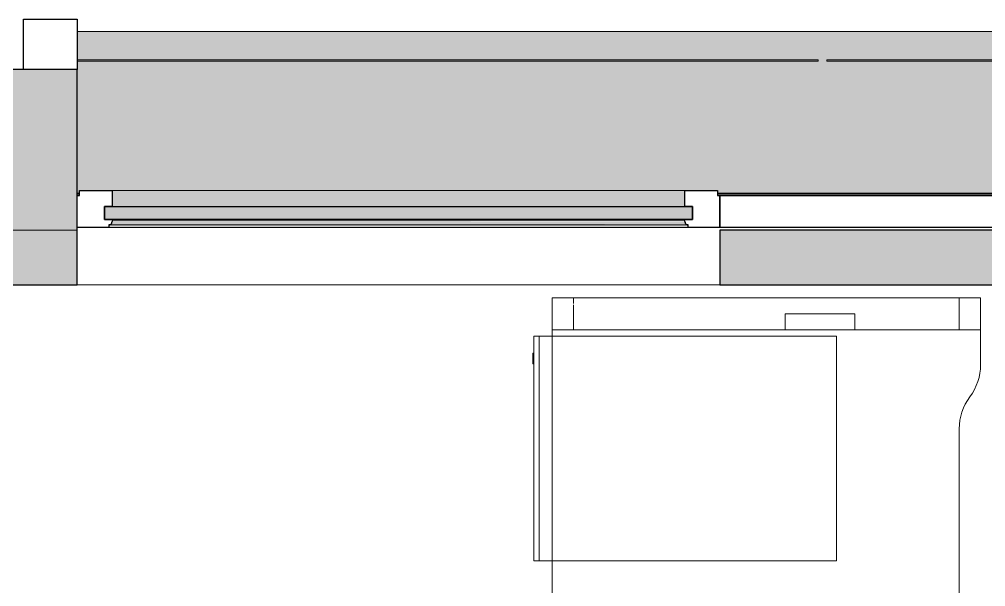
# Model space of a CAD drawing. Header units: millimetres. Extents: x 155927 to 317870, y -36033 to 97293.
# Drawn here: x 157801 to 159605, y 33681 to 34742 of the extents above; entities that cross this region are included whole.
import ezdxf

# ---------------------------------------------------------------- set-up
doc = ezdxf.new("R2010")
doc.units = ezdxf.units.MM
doc.header["$MEASUREMENT"] = 0
for name, color, linetype, lineweight in [('A-GLAZ', 7, 'CONTINUOUS', 9), ('A-GLAZ-CWMG', 7, 'CONTINUOUS', 9), ('A-WALL', 7, 'CONTINUOUS', 9), ('A-WALL-PATT', 7, 'CONTINUOUS', 9), ('I-FURN', 8, 'CONTINUOUS', 9), ('I-WALL', 7, 'CONTINUOUS', 9)]:
    doc.layers.add(name, color=color, linetype=linetype, lineweight=lineweight)

msp = doc.modelspace()

# ---------------------------------------------------------------- hatches: boundary and pattern name
at = {"layer": 'A-GLAZ'}
for points in [[(159181, 34417), (160441.2, 34417), (160441.2, 34421.6), (161632.5, 34421.6), (161632.5, 34417), (162969.2, 34417), (162969.2, 34421.6), (164160.5, 34421.6), (164160.5, 34417), (165497.2, 34417), (165497.2, 34421.6), (166688.5, 34421.6), (166688.5, 34417), (166692.8, 34417), (166692.8, 34718.6), (157908.8, 34718.6), (157908.8, 34417), (157913.2, 34417), (157913.2, 34421.6), (159104.5, 34421.6), (159104.5, 34417), (159114.2, 34417)], [(157974, 34391.7), (159043.6, 34391.7), (159043.6, 34421.6), (157974, 34421.6)], [(157960.1, 34367.7), (159057.6, 34367.7), (159057.6, 34391.7), (157960.1, 34391.7)], [(157968, 34352.8), (159049.6, 34352.8), (159049.6, 34357.7), (157968, 34357.2)], [(157969.6, 34357.7), (159045.6, 34359), (159043.4, 34362.7), (157973.8, 34362.7), (157972, 34359), (157970.9, 34358.2)], [(157973.8, 34362.7), (158278.9, 34362.7), (159043.6, 34363.7), (159042.4, 34366.6), (157975.3, 34366.6), (157974, 34363.7)]]:
    msp.add_hatch(color=256, dxfattribs=at).paths.add_polyline_path(points, flags=0)
h = msp.add_hatch(color=256, dxfattribs=at)
h.paths.add_polyline_path([(157908.8, 34414.8), (157913.2, 34414.8), (157913.2, 34417), (157908.8, 34417)], flags=0)
h.paths.add_polyline_path([(159104.5, 34414.8), (160441.2, 34414.8), (160441.2, 34417), (159104.5, 34417)], flags=0)
h.paths.add_polyline_path([(161632.5, 34414.8), (162969.2, 34414.8), (162969.2, 34417), (161632.5, 34417)], flags=0)
h.paths.add_polyline_path([(164160.5, 34414.8), (165497.2, 34414.8), (165496.2, 34417), (164160.5, 34417)], flags=0)
h.paths.add_polyline_path([(166688.5, 34414.8), (166692.8, 34414.8), (166692.8, 34417), (166688.5, 34417)], flags=0)
at = {"layer": 'A-WALL-PATT'}
h = msp.add_hatch(color=256, dxfattribs=at)
h.paths.add_polyline_path([(156460.8, 34347.6), (157908.8, 34347.6), (157908.8, 34647.6), (156460.8, 34647.6)], flags=0)
h.paths.add_polyline_path([(166692.8, 34347.6), (185283.8, 34347.6), (185283.8, 34647.6), (166692.8, 34647.6)], flags=0)
h.paths.add_polyline_path([(187318, 34347.6), (190658.8, 34347.6), (190658.8, 34647.6), (187318, 34647.6)], flags=0)
h.paths.add_polyline_path([(196942.8, 34347.6), (200283.7, 34347.6), (200283.7, 34647.6), (196942.8, 34647.6)], flags=0)
h.paths.add_polyline_path([(202317.8, 34347.6), (220908.8, 34347.6), (220908.8, 34647.6), (202317.8, 34647.6)], flags=0)
h.paths.add_polyline_path([(229692.8, 34347.6), (231140.8, 34347.6), (231140.8, 34647.6), (229692.8, 34647.6)], flags=0)
for points in [[(157908.8, 34245.6), (157908.8, 34347.6), (156760.8, 34347.6), (156760.8, 34245.6), (157677.4, 34245.6)], [(160083.2, 34245.6), (160334.8, 34245.6), (160334.8, 34347.6), (159108.8, 34347.6), (159108.8, 34245.6), (159481.8, 34245.6)]]:
    msp.add_hatch(color=256, dxfattribs=at).paths.add_polyline_path(points, flags=0)

# ---------------------------------------------------------------- linework, layer by layer
at = {"layer": 'A-GLAZ', "lineweight": 30}
for p, q in [((157808.8, 34647.6), (157808.8, 34741.6)), ((157808.8, 34741.6), (157908.8, 34741.6)), ((157908.8, 34741.6), (157908.8, 34647.6)), ((157908.8, 34412.6), (157913.2, 34412.6)), ((157913.2, 34421.6), (157974, 34421.6)), ((157913.2, 34412.6), (157913.2, 34421.6)), ((157974, 34421.6), (157974, 34391.7)), ((159043.6, 34421.6), (159104.5, 34421.6)), ((159043.6, 34391.7), (159043.6, 34421.6)), ((159104.5, 34421.6), (159104.5, 34412.6)), ((159104.5, 34412.6), (159108.8, 34412.6)), ((159108.8, 34352.8), (159108.8, 34412.6)), ((159108.8, 34412.6), (160436.8, 34412.6)), ((159108.8, 34412.6), (159108.8, 34352.8)), ((157960.1, 34367.7), (157960.1, 34391.7)), ((157960.1, 34391.7), (159057.6, 34391.7)), ((157960.1, 34391.7), (157960.1, 34367.7)), ((157974, 34391.7), (157960.1, 34391.7)), ((159057.6, 34391.7), (159043.6, 34391.7)), ((159057.6, 34391.7), (159057.6, 34367.7)), ((159057.6, 34367.7), (159057.6, 34391.7)), ((159057.6, 34367.7), (157960.1, 34367.7)), ((157960.1, 34367.7), (157975.3, 34367.7)), ((157969.6, 34357.7), (157968, 34357.7)), ((157968, 34357.7), (157968, 34352.8)), ((157975.3, 34367.7), (157975.3, 34366.6)), ((159042.4, 34367.7), (159057.6, 34367.7)), ((159042.4, 34366.6), (159042.4, 34367.7)), ((159049.6, 34357.7), (159048.1, 34357.7)), ((159049.6, 34352.8), (159049.6, 34357.7)), ((157968, 34352.8), (157908.8, 34352.8)), ((159108.8, 34352.8), (159049.6, 34352.8)), ((160436.8, 34352.8), (159108.8, 34352.8))]:
    msp.add_line(p, q, dxfattribs=at)
at = {"layer": 'A-GLAZ'}
for p, q in [((166692.8, 34718.6), (157908.8, 34718.6)), ((157913.2, 34417), (157908.8, 34417)), ((157913.2, 34414.8), (157908.8, 34414.8)), ((157974, 34421.6), (159043.6, 34421.6)), ((160441.2, 34417), (159104.5, 34417)), ((160441.2, 34414.8), (159104.5, 34414.8)), ((157968, 34357.7), (157969.6, 34357.7)), ((157969.6, 34357.7), (159048.1, 34357.7)), ((157975.3, 34366.6), (159042.4, 34366.6)), ((159048.1, 34357.7), (159049.6, 34357.7)), ((159049.6, 34352.8), (157968, 34352.8))]:
    msp.add_line(p, q, dxfattribs=at)
at = {"layer": 'A-GLAZ', "lineweight": 30}
for centre, radius, start, end in [((157968.5, 34363), 5.36, 281.9524, 356.5739), ((157981.2, 34362.2), 7.4, 143.4261, 176.5739), ((159036.5, 34362.2), 7.4, 3.4261, 36.5739), ((159049.2, 34363), 5.36, 183.4261, 258.0476)]:
    msp.add_arc(centre, radius, start, end, dxfattribs=at)
at = {"layer": 'A-GLAZ'}
for points, knots in [([(157972, 34359), (157972, 34359), (157971.8, 34358.8), (157971.5, 34358.6), (157971.1, 34358.3), (157970.4, 34358), (157969.9, 34357.8), (157969.6, 34357.7)], [0.6, 0.6, 0.6, 0.6, 0.625, 0.7, 0.775, 0.85, 1, 1, 1, 1]), ([(157973.8, 34362.7), (157973.8, 34362.2), (157973.7, 34361.5), (157973.4, 34360.8), (157973.1, 34360.3), (157973, 34360.1), (157973, 34360)], [0, 0, 0, 0, 0.2, 0.3, 0.35, 0.4, 0.4, 0.4, 0.4]), ([(159044.7, 34360), (159044.6, 34360.2), (159044.4, 34360.6), (159044, 34361.5), (159043.9, 34362.2), (159043.8, 34362.7)], [-0.4, -0.4, -0.4, -0.4, -0.3, -0.2, 0, 0, 0, 0]), ([(159048.1, 34357.7), (159047.6, 34357.8), (159047, 34358.1), (159046.2, 34358.5), (159045.8, 34358.8), (159045.6, 34359)], [-1, -1, -1, -1, -0.8, -0.7, -0.6, -0.6, -0.6, -0.6])]:
    msp.add_open_spline(points, degree=3, knots=knots, dxfattribs=at)
for points in [[(157975.3, 34366.6), (157975, 34366.2), (157974.7, 34365.8), (157974.5, 34365.4)], [(159043.1, 34365.4), (159042.9, 34365.8), (159042.7, 34366.2), (159042.4, 34366.6)]]:
    msp.add_open_spline(points, degree=3, dxfattribs=at)
at = {"layer": 'A-GLAZ-CWMG'}
for p, q in [((157908.8, 34665.6), (158550.8, 34665.6)), ((158550.8, 34663.6), (157908.8, 34663.6)), ((158550.8, 34665.6), (159292.8, 34665.6)), ((159292.8, 34663.6), (158550.8, 34663.6)), ((159292.8, 34665.6), (159292.8, 34663.6)), ((159308.9, 34663.6), (159308.9, 34665.6)), ((159308.9, 34665.6), (160050.8, 34665.6)), ((160050.8, 34663.6), (159308.9, 34663.6))]:
    msp.add_line(p, q, dxfattribs=at)
at = {"layer": 'A-WALL', "lineweight": 30}
for p, q in [((157908.8, 34647.6), (156460.8, 34647.6)), ((157908.8, 34347.6), (157908.8, 34647.6))]:
    msp.add_line(p, q, dxfattribs=at)
at = {"layer": 'A-WALL'}
msp.add_line((156760.8, 34347.6), (157908.8, 34347.6), dxfattribs=at)
at = {"layer": 'I-FURN'}
for p, q in [((158835.8, 34221.2), (158795.8, 34221.2)), ((158795.8, 34221.2), (159595.8, 34221.2)), ((158795.8, 34161.2), (158795.8, 34221.2)), ((158795.8, 34221.2), (158795.8, 34161.2)), ((159595.8, 34221.2), (158795.8, 34221.2)), ((158795.8, 34221.2), (158795.8, 32621.2)), ((158795.8, 32621.2), (158795.8, 34221.2)), ((158795.8, 34221.2), (159595.8, 34221.2)), ((159555.8, 34221.2), (158835.8, 34221.2)), ((158835.8, 34221.2), (158835.8, 34210.6)), ((158835.8, 34221.2), (158835.8, 34210.6)), ((159595.8, 34221.2), (159555.8, 34221.2)), ((159555.8, 34221.2), (159555.8, 34161.2)), ((159555.8, 34221.2), (159555.8, 34161.2)), ((159595.8, 34221.2), (159595.8, 34161.2)), ((159595.8, 34221.2), (159595.8, 34161.2)), ((159595.8, 34096.2), (159595.8, 34221.2)), ((159595.8, 34221.2), (159595.8, 34096.2)), ((158835.8, 34208.3), (158835.8, 34161.2)), ((158835.8, 34208.3), (158835.8, 34161.2)), ((159230.8, 34161.2), (159230.8, 34191.2)), ((159230.8, 34191.2), (159360.8, 34191.2)), ((159360.8, 34191.2), (159230.8, 34191.2)), ((159230.8, 34191.2), (159230.8, 34161.2)), ((159360.8, 34191.2), (159360.8, 34161.2)), ((159360.8, 34191.2), (159360.8, 34161.2)), ((158795.8, 34161.2), (158835.8, 34161.2)), ((159230.8, 34161.2), (158795.8, 34161.2)), ((158835.8, 34161.2), (159555.8, 34161.2)), ((159360.8, 34161.2), (159230.8, 34161.2)), ((159595.8, 34161.2), (159360.8, 34161.2)), ((159555.8, 34161.2), (159595.8, 34161.2)), ((158771.6, 34149.6), (158761.6, 34149.6)), ((158761.6, 34149.6), (158761.6, 33729.6)), ((158771.6, 33729.6), (158771.6, 34149.6)), ((158795.8, 34149.6), (158771.6, 34149.6)), ((158771.6, 34149.6), (158771.6, 33729.6)), ((159326.6, 34149.6), (158795.8, 34149.6)), ((159326.6, 33729.6), (159326.6, 34149.6)), ((158761.6, 34118), (158759.6, 34118)), ((158759.6, 34098), (158759.6, 34118)), ((158759.6, 34118), (158759.6, 34098)), ((158759.6, 34098), (158761.6, 34098)), ((159555.8, 33143.9), (159555.8, 33976.2)), ((159555.8, 33976.2), (159555.8, 33143.9)), ((158761.6, 33729.6), (158771.6, 33729.6)), ((158771.6, 33729.6), (158795.8, 33729.6)), ((158795.8, 33729.6), (159326.6, 33729.6))]:
    msp.add_line(p, q, dxfattribs=at)
for centre, start, end in [((159495.8, 34096.2), 323.1301, 0), ((159495.8, 34096.2), 323.1301, 0), ((159655.8, 33976.2), 143.1301, 180), ((159655.8, 33976.2), 143.1301, 180)]:
    msp.add_arc(centre, 100, start, end, dxfattribs=at)
at = {"layer": 'I-WALL'}
for p, q in [((157908.8, 34347.6), (156760.8, 34347.6)), ((159108.8, 34245.6), (157908.8, 34245.6))]:
    msp.add_line(p, q, dxfattribs=at)
at = {"layer": 'I-WALL', "lineweight": 30}
for p, q in [((157908.8, 34245.6), (157908.8, 34347.6)), ((160334.8, 34347.6), (159108.8, 34347.6)), ((159108.8, 34347.6), (159108.8, 34245.6)), ((156862.8, 34245.6), (157908.8, 34245.6)), ((159108.8, 34245.6), (160334.8, 34245.6))]:
    msp.add_line(p, q, dxfattribs=at)

doc.saveas('drawing.dxf')
